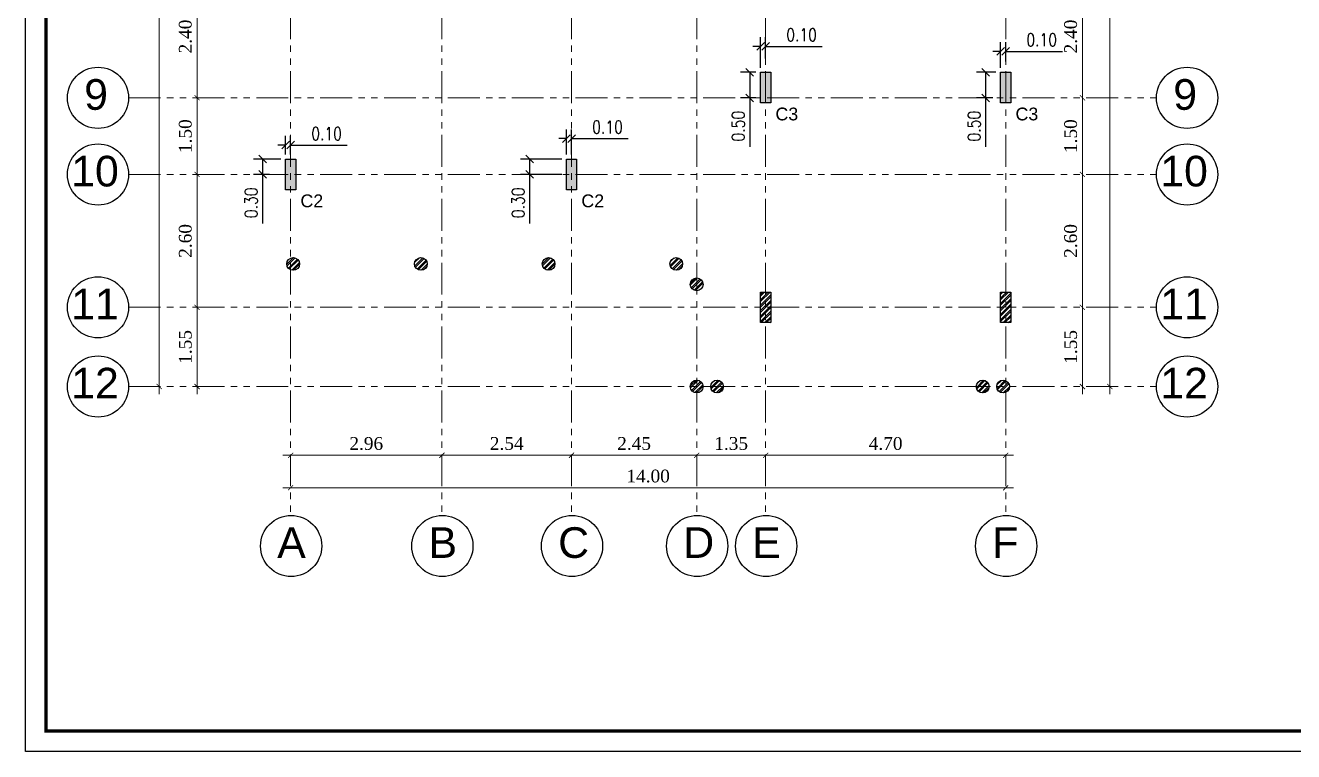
# Model space of a CAD drawing. Header units: metres. Extents: x 503482 to 1007323, y 2781056 to 5562345.
# Drawn here: x 503710.95 to 503735.78, y 2781078.7 to 2781092.91 of the extents above; entities that cross this region are included whole.
import ezdxf

# ---------------------------------------------------------------- set-up
doc = ezdxf.new("R2010")
doc.units = ezdxf.units.M
doc.header["$LTSCALE"] = 10
doc.header["$MEASUREMENT"] = 0
doc.header["$PDMODE"] = 3
doc.linetypes.add('PHANTOM2', pattern=[1.25, 0.625, -0.125, 0.125, -0.125, 0.125, -0.125])
doc.layers.get('0').update_dxf_attribs({"linetype": 'CONTINUOUS'})
doc.layers.get('DEFPOINTS').update_dxf_attribs({"linetype": 'CONTINUOUS'})
for name, color, linetype in [('A-TEXT', 2, 'CONTINUOUS'), ('A-VIEW-LN', 1, 'CONTINUOUS'), ('M.TITLE BLOCK', 7, 'CONTINUOUS'), ('S-COL', 6, 'CONTINUOUS'), ('S-COL HATCH', 161, 'CONTINUOUS'), ('S-COL-NAME', 4, 'CONTINUOUS')]:
    doc.layers.add(name, color=color, linetype=linetype)
doc.layers.add('S-TIE BEAM', color=3, linetype='CONTINUOUS', lineweight=25)
doc.styles.add('ANWAR', font='arial.ttf')
doc.styles.add('AREAL', font='times.ttf')
doc.styles.add('ARIAL', font='arial.ttf')
doc.styles.add('ROMANS', font='ROMANS.SHX', dxfattribs={"width": 0.8, "height": 0.25})
doc.dimstyles.new('ANWER', dxfattribs={"dimtxt": 0.25, "dimasz": 0.1, "dimexe": 0.1, "dimexo": 0.25, "dimgap": 0.1, "dimtad": 1, "dimzin": 7, "dimdsep": 46, "dimtxsty": 'AREAL', "dimblk": 'ARCHTICK', "dimcen": 0.125, "dimdle": 0.15, "dimse1": 1, "dimse2": 1, "dimclrd": 41, "dimclre": 8, "dimclrt": 112, "dimadec": 0, "dimazin": 0, "dimtfac": 1, "dimtmove": 2, "dimatfit": 3, "dimfxl": 1, "dimtolj": 1, "dimtzin": 0, "dimlwd": 0, "dimlwe": 5, "dimarcsym": 0})
doc.dimstyles.new('ROMANS', dxfattribs={"dimtxt": 0.25, "dimasz": 0.15, "dimexe": 0.18, "dimexo": 0.09, "dimgap": 0.1, "dimtad": 1, "dimzin": 0, "dimdsep": 46, "dimtxsty": 'ROMANS', "dimblk": 'OBLIQUE', "dimcen": 0.09, "dimclrd": 1, "dimclre": 1, "dimclrt": 2, "dimadec": 0, "dimazin": 0, "dimtfac": 1, "dimtofl": 0, "dimtmove": 0, "dimatfit": 3, "dimldrblk": 'OBLIQUE', "dimfxl": 1, "dimtolj": 1, "dimtzin": 0, "dimarcsym": 0})
pattern_1 = [(45, (-503602.17283, -2781241.68732), (-0.053033008589, 0.053033008589), []), (45, (-503602.13747, -2781241.68732), (-0.053033008589, 0.053033008589), [])]

# ---------------------------------------------------------------- blocks, each defined once
blk = doc.blocks.new('_ArchTick')
at = {"color": 0, "linetype": 'ByBlock', "const_width": 0.15}
blk.add_lwpolyline([(-0.5, -0.5), (0.5, 0.5)], dxfattribs=at)
blk = doc.blocks.new('*D756')
at = {"layer": 'DEFPOINTS', "color": 0, "ltscale": 0.04, "transparency": 16777216}
for p in [(-15.157, -13.5), (-15.932, -15.9), (-15.157, -15.9)]:
    blk.add_point(p, dxfattribs=at)
at = {"layer": 'S-TIE BEAM', "color": 41, "lineweight": 0, "ltscale": 0.04, "transparency": 16777216}
blk.add_line((-15.932, -13.35), (-15.932, -16.05), dxfattribs=at)
at = {"layer": 'S-TIE BEAM', "color": 41, "lineweight": 0, "ltscale": 0.04, "transparency": 16777216, "xscale": 0.1, "yscale": 0.1, "zscale": 0.1}
for p, rotation in [((-15.932, -13.5), 90), ((-15.932, -15.9), 270)]:
    blk.add_blockref('_ArchTick', p, dxfattribs=dict(at, rotation=rotation))
at = {"layer": 'S-TIE BEAM', "color": 112, "ltscale": 0.04, "transparency": 16777216, "insert": (-16.16, -14.7), "char_height": 0.25, "attachment_point": 5, "rotation": 90, "style": 'AREAL'}
blk.add_mtext('\\A1;2.40', dxfattribs=at)
blk = doc.blocks.new('*D757')
at = {"layer": 'DEFPOINTS', "color": 0, "ltscale": 0.04, "transparency": 16777216}
for p in [(-15.157, -15.9), (-15.932, -17.4), (-15.157, -17.4)]:
    blk.add_point(p, dxfattribs=at)
at = {"layer": 'S-TIE BEAM', "color": 41, "lineweight": 0, "ltscale": 0.04, "transparency": 16777216}
blk.add_line((-15.932, -15.75), (-15.932, -17.55), dxfattribs=at)
at = {"layer": 'S-TIE BEAM', "color": 41, "lineweight": 0, "ltscale": 0.04, "transparency": 16777216, "xscale": 0.1, "yscale": 0.1, "zscale": 0.1}
for p, rotation in [((-15.932, -15.9), 90), ((-15.932, -17.4), 270)]:
    blk.add_blockref('_ArchTick', p, dxfattribs=dict(at, rotation=rotation))
at = {"layer": 'S-TIE BEAM', "color": 112, "ltscale": 0.04, "transparency": 16777216, "insert": (-16.16, -16.65), "char_height": 0.25, "attachment_point": 5, "rotation": 90, "style": 'AREAL'}
blk.add_mtext('\\A1;1.50', dxfattribs=at)
blk = doc.blocks.new('*D758')
at = {"layer": 'DEFPOINTS', "color": 0, "ltscale": 0.04, "transparency": 16777216}
for p in [(-15.157, -17.4), (-15.932, -20), (-15.157, -20)]:
    blk.add_point(p, dxfattribs=at)
at = {"layer": 'S-TIE BEAM', "color": 41, "lineweight": 0, "ltscale": 0.04, "transparency": 16777216}
blk.add_line((-15.932, -17.25), (-15.932, -20.15), dxfattribs=at)
at = {"layer": 'S-TIE BEAM', "color": 41, "lineweight": 0, "ltscale": 0.04, "transparency": 16777216, "xscale": 0.1, "yscale": 0.1, "zscale": 0.1}
for p, rotation in [((-15.932, -17.4), 90), ((-15.932, -20), 270)]:
    blk.add_blockref('_ArchTick', p, dxfattribs=dict(at, rotation=rotation))
at = {"layer": 'S-TIE BEAM', "color": 112, "ltscale": 0.04, "transparency": 16777216, "insert": (-16.16, -18.7), "char_height": 0.25, "attachment_point": 5, "rotation": 90, "style": 'AREAL'}
blk.add_mtext('\\A1;2.60', dxfattribs=at)
blk = doc.blocks.new('*D759')
at = {"layer": 'DEFPOINTS', "color": 0, "ltscale": 0.04, "transparency": 16777216}
for p in [(-15.157, -20), (-15.932, -21.55), (-15.157, -21.55)]:
    blk.add_point(p, dxfattribs=at)
at = {"layer": 'S-TIE BEAM', "color": 41, "lineweight": 0, "ltscale": 0.04, "transparency": 16777216}
blk.add_line((-15.932, -19.85), (-15.932, -21.7), dxfattribs=at)
at = {"layer": 'S-TIE BEAM', "color": 41, "lineweight": 0, "ltscale": 0.04, "transparency": 16777216, "xscale": 0.1, "yscale": 0.1, "zscale": 0.1}
for p, rotation in [((-15.932, -20), 90), ((-15.932, -21.55), 270)]:
    blk.add_blockref('_ArchTick', p, dxfattribs=dict(at, rotation=rotation))
at = {"layer": 'S-TIE BEAM', "color": 112, "ltscale": 0.04, "transparency": 16777216, "insert": (-16.16, -20.775), "char_height": 0.25, "attachment_point": 5, "rotation": 90, "style": 'AREAL'}
blk.add_mtext('\\A1;1.55', dxfattribs=at)
blk = doc.blocks.new('*D760')
at = {"layer": 'DEFPOINTS', "color": 0, "ltscale": 0.04, "transparency": 16777216}
for p in [(-16.673, -0.3), (-15.09, -0.3), (-16.077, -21.55)]:
    blk.add_point(p, dxfattribs=at)
at = {"layer": 'S-TIE BEAM', "color": 41, "lineweight": 0, "ltscale": 0.04, "transparency": 16777216}
blk.add_line((-16.673, -21.7), (-16.673, -0.15), dxfattribs=at)
at = {"layer": 'S-TIE BEAM', "color": 41, "lineweight": 0, "ltscale": 0.04, "transparency": 16777216, "xscale": 0.1, "yscale": 0.1, "zscale": 0.1}
for p, rotation in [((-16.673, -0.3), 90), ((-16.673, -21.55), 270)]:
    blk.add_blockref('_ArchTick', p, dxfattribs=dict(at, rotation=rotation))
at = {"layer": 'S-TIE BEAM', "color": 112, "ltscale": 0.04, "transparency": 16777216, "insert": (-16.901, -10.925), "char_height": 0.25, "attachment_point": 5, "rotation": 90, "style": 'AREAL'}
blk.add_mtext('\\A1;21.25', dxfattribs=at)
blk = doc.blocks.new('*D761')
at = {"layer": 'DEFPOINTS', "color": 0, "transparency": 16777216}
for p in [(-11.138, -22.895), (-14.1, -23.106), (-11.138, -23.106)]:
    blk.add_point(p, dxfattribs=at)
at = {"layer": 'S-COL', "color": 41, "linetype": 'Continuous', "lineweight": 0, "transparency": 16777216}
blk.add_line((-14.25, -22.895), (-10.988, -22.895), dxfattribs=at)
at = {"layer": 'S-COL', "color": 41, "lineweight": 0, "transparency": 16777216, "xscale": 0.1, "yscale": 0.1, "zscale": 0.1, "rotation": 180}
blk.add_blockref('_ArchTick', (-14.1, -22.895), dxfattribs=at)
at = {"layer": 'S-COL', "color": 41, "lineweight": 0, "transparency": 16777216, "xscale": 0.1, "yscale": 0.1, "zscale": 0.1}
blk.add_blockref('_ArchTick', (-11.138, -22.895), dxfattribs=at)
at = {"layer": 'S-COL', "color": 112, "transparency": 16777216, "insert": (-12.619, -22.667), "char_height": 0.25, "attachment_point": 5, "style": 'AREAL'}
blk.add_mtext('\\A1;2.96', dxfattribs=at)
blk = doc.blocks.new('*D762')
at = {"layer": 'DEFPOINTS', "color": 0, "transparency": 16777216}
for p in [(-8.6, -22.895), (-11.138, -23.106), (-8.6, -23.155)]:
    blk.add_point(p, dxfattribs=at)
at = {"layer": 'S-COL', "color": 41, "linetype": 'Continuous', "lineweight": 0, "transparency": 16777216}
blk.add_line((-11.288, -22.895), (-8.45, -22.895), dxfattribs=at)
at = {"layer": 'S-COL', "color": 41, "lineweight": 0, "transparency": 16777216, "xscale": 0.1, "yscale": 0.1, "zscale": 0.1, "rotation": 180}
blk.add_blockref('_ArchTick', (-11.138, -22.895), dxfattribs=at)
at = {"layer": 'S-COL', "color": 41, "lineweight": 0, "transparency": 16777216, "xscale": 0.1, "yscale": 0.1, "zscale": 0.1}
blk.add_blockref('_ArchTick', (-8.6, -22.895), dxfattribs=at)
at = {"layer": 'S-COL', "color": 112, "transparency": 16777216, "insert": (-9.869, -22.667), "char_height": 0.25, "attachment_point": 5, "style": 'AREAL'}
blk.add_mtext('\\A1;2.54', dxfattribs=at)
blk = doc.blocks.new('*D763')
at = {"layer": 'DEFPOINTS', "color": 0, "transparency": 16777216}
for p in [(-6.15, -22.895), (-8.6, -23.155), (-6.15, -23.155)]:
    blk.add_point(p, dxfattribs=at)
at = {"layer": 'S-COL', "color": 41, "linetype": 'Continuous', "lineweight": 0, "transparency": 16777216}
blk.add_line((-8.75, -22.895), (-6, -22.895), dxfattribs=at)
at = {"layer": 'S-COL', "color": 41, "lineweight": 0, "transparency": 16777216, "xscale": 0.1, "yscale": 0.1, "zscale": 0.1, "rotation": 180}
blk.add_blockref('_ArchTick', (-8.6, -22.895), dxfattribs=at)
at = {"layer": 'S-COL', "color": 41, "lineweight": 0, "transparency": 16777216, "xscale": 0.1, "yscale": 0.1, "zscale": 0.1}
blk.add_blockref('_ArchTick', (-6.15, -22.895), dxfattribs=at)
at = {"layer": 'S-COL', "color": 112, "transparency": 16777216, "insert": (-7.375, -22.667), "char_height": 0.25, "attachment_point": 5, "style": 'AREAL'}
blk.add_mtext('\\A1;2.45', dxfattribs=at)
blk = doc.blocks.new('*D764')
at = {"layer": 'DEFPOINTS', "color": 0, "transparency": 16777216}
for p in [(-4.8, -22.895), (-6.15, -23.155), (-4.8, -23.155)]:
    blk.add_point(p, dxfattribs=at)
at = {"layer": 'S-COL', "color": 41, "linetype": 'Continuous', "lineweight": 0, "transparency": 16777216}
blk.add_line((-6.3, -22.895), (-4.65, -22.895), dxfattribs=at)
at = {"layer": 'S-COL', "color": 41, "lineweight": 0, "transparency": 16777216, "xscale": 0.1, "yscale": 0.1, "zscale": 0.1, "rotation": 180}
blk.add_blockref('_ArchTick', (-6.15, -22.895), dxfattribs=at)
at = {"layer": 'S-COL', "color": 41, "lineweight": 0, "transparency": 16777216, "xscale": 0.1, "yscale": 0.1, "zscale": 0.1}
blk.add_blockref('_ArchTick', (-4.8, -22.895), dxfattribs=at)
at = {"layer": 'S-COL', "color": 112, "transparency": 16777216, "insert": (-5.475, -22.667), "char_height": 0.25, "attachment_point": 5, "style": 'AREAL'}
blk.add_mtext('\\A1;1.35', dxfattribs=at)
blk = doc.blocks.new('*D765')
at = {"layer": 'DEFPOINTS', "color": 0, "transparency": 16777216}
for p in [(-0.1, -22.895), (-4.8, -23.155), (-0.1, -23.155)]:
    blk.add_point(p, dxfattribs=at)
at = {"layer": 'S-COL', "color": 41, "linetype": 'Continuous', "lineweight": 0, "transparency": 16777216}
blk.add_line((-4.95, -22.895), (0.05, -22.895), dxfattribs=at)
at = {"layer": 'S-COL', "color": 41, "lineweight": 0, "transparency": 16777216, "xscale": 0.1, "yscale": 0.1, "zscale": 0.1, "rotation": 180}
blk.add_blockref('_ArchTick', (-4.8, -22.895), dxfattribs=at)
at = {"layer": 'S-COL', "color": 41, "lineweight": 0, "transparency": 16777216, "xscale": 0.1, "yscale": 0.1, "zscale": 0.1}
blk.add_blockref('_ArchTick', (-0.1, -22.895), dxfattribs=at)
at = {"layer": 'S-COL', "color": 112, "transparency": 16777216, "insert": (-2.45, -22.667), "char_height": 0.25, "attachment_point": 5, "style": 'AREAL'}
blk.add_mtext('\\A1;4.70', dxfattribs=at)
blk = doc.blocks.new('*D766')
at = {"layer": 'DEFPOINTS', "color": 0, "ltscale": 0.04, "transparency": 16777216}
for p in [(-0.1, -23.532), (-14.1, -23.906), (-0.1, -23.906)]:
    blk.add_point(p, dxfattribs=at)
at = {"layer": 'S-TIE BEAM', "color": 41, "lineweight": 0, "ltscale": 0.04, "transparency": 16777216}
blk.add_line((-14.25, -23.532), (0.05, -23.532), dxfattribs=at)
at = {"layer": 'S-TIE BEAM', "color": 41, "lineweight": 0, "ltscale": 0.04, "transparency": 16777216, "xscale": 0.1, "yscale": 0.1, "zscale": 0.1, "rotation": 180}
blk.add_blockref('_ArchTick', (-14.1, -23.532), dxfattribs=at)
at = {"layer": 'S-TIE BEAM', "color": 41, "lineweight": 0, "ltscale": 0.04, "transparency": 16777216, "xscale": 0.1, "yscale": 0.1, "zscale": 0.1}
blk.add_blockref('_ArchTick', (-0.1, -23.532), dxfattribs=at)
at = {"layer": 'S-TIE BEAM', "color": 112, "ltscale": 0.04, "transparency": 16777216, "insert": (-7.1, -23.304), "char_height": 0.25, "attachment_point": 5, "style": 'AREAL'}
blk.add_mtext('\\A1;14.00', dxfattribs=at)
blk = doc.blocks.new('*D774')
at = {"layer": 'DEFPOINTS', "color": 0, "ltscale": 0.04, "transparency": 16777216}
for p in [(2.176, -13.5), (1.402, -15.9), (2.176, -15.9)]:
    blk.add_point(p, dxfattribs=at)
at = {"layer": 'S-TIE BEAM', "color": 41, "lineweight": 0, "ltscale": 0.04, "transparency": 16777216}
blk.add_line((1.402, -13.35), (1.402, -16.05), dxfattribs=at)
at = {"layer": 'S-TIE BEAM', "color": 41, "lineweight": 0, "ltscale": 0.04, "transparency": 16777216, "xscale": 0.1, "yscale": 0.1, "zscale": 0.1}
for p, rotation in [((1.402, -13.5), 90), ((1.402, -15.9), 270)]:
    blk.add_blockref('_ArchTick', p, dxfattribs=dict(at, rotation=rotation))
at = {"layer": 'S-TIE BEAM', "color": 112, "ltscale": 0.04, "transparency": 16777216, "insert": (1.174, -14.7), "char_height": 0.25, "attachment_point": 5, "rotation": 90, "style": 'AREAL'}
blk.add_mtext('\\A1;2.40', dxfattribs=at)
blk = doc.blocks.new('*D775')
at = {"layer": 'DEFPOINTS', "color": 0, "ltscale": 0.04, "transparency": 16777216}
for p in [(2.176, -15.9), (1.402, -17.4), (2.176, -17.4)]:
    blk.add_point(p, dxfattribs=at)
at = {"layer": 'S-TIE BEAM', "color": 41, "lineweight": 0, "ltscale": 0.04, "transparency": 16777216}
blk.add_line((1.402, -15.75), (1.402, -17.55), dxfattribs=at)
at = {"layer": 'S-TIE BEAM', "color": 41, "lineweight": 0, "ltscale": 0.04, "transparency": 16777216, "xscale": 0.1, "yscale": 0.1, "zscale": 0.1}
for p, rotation in [((1.402, -15.9), 90), ((1.402, -17.4), 270)]:
    blk.add_blockref('_ArchTick', p, dxfattribs=dict(at, rotation=rotation))
at = {"layer": 'S-TIE BEAM', "color": 112, "ltscale": 0.04, "transparency": 16777216, "insert": (1.174, -16.65), "char_height": 0.25, "attachment_point": 5, "rotation": 90, "style": 'AREAL'}
blk.add_mtext('\\A1;1.50', dxfattribs=at)
blk = doc.blocks.new('*D776')
at = {"layer": 'DEFPOINTS', "color": 0, "ltscale": 0.04, "transparency": 16777216}
for p in [(2.176, -17.4), (1.402, -20), (2.176, -20)]:
    blk.add_point(p, dxfattribs=at)
at = {"layer": 'S-TIE BEAM', "color": 41, "lineweight": 0, "ltscale": 0.04, "transparency": 16777216}
blk.add_line((1.402, -17.25), (1.402, -20.15), dxfattribs=at)
at = {"layer": 'S-TIE BEAM', "color": 41, "lineweight": 0, "ltscale": 0.04, "transparency": 16777216, "xscale": 0.1, "yscale": 0.1, "zscale": 0.1}
for p, rotation in [((1.402, -17.4), 90), ((1.402, -20), 270)]:
    blk.add_blockref('_ArchTick', p, dxfattribs=dict(at, rotation=rotation))
at = {"layer": 'S-TIE BEAM', "color": 112, "ltscale": 0.04, "transparency": 16777216, "insert": (1.174, -18.7), "char_height": 0.25, "attachment_point": 5, "rotation": 90, "style": 'AREAL'}
blk.add_mtext('\\A1;2.60', dxfattribs=at)
blk = doc.blocks.new('*D741')
at = {"layer": 'DEFPOINTS', "color": 0, "ltscale": 0.04, "transparency": 16777216}
for p in [(2.176, -20), (1.402, -21.55), (2.176, -21.55)]:
    blk.add_point(p, dxfattribs=at)
at = {"layer": 'S-TIE BEAM', "color": 41, "lineweight": 0, "ltscale": 0.04, "transparency": 16777216}
blk.add_line((1.402, -19.85), (1.402, -21.7), dxfattribs=at)
at = {"layer": 'S-TIE BEAM', "color": 41, "lineweight": 0, "ltscale": 0.04, "transparency": 16777216, "xscale": 0.1, "yscale": 0.1, "zscale": 0.1}
for p, rotation in [((1.402, -20), 90), ((1.402, -21.55), 270)]:
    blk.add_blockref('_ArchTick', p, dxfattribs=dict(at, rotation=rotation))
at = {"layer": 'S-TIE BEAM', "color": 112, "ltscale": 0.04, "transparency": 16777216, "insert": (1.174, -20.775), "char_height": 0.25, "attachment_point": 5, "rotation": 90, "style": 'AREAL'}
blk.add_mtext('\\A1;1.55', dxfattribs=at)
blk = doc.blocks.new('*D742')
at = {"layer": 'DEFPOINTS', "color": 0, "ltscale": 0.04, "transparency": 16777216}
for p in [(1.94, -0.3), (2.244, -0.3), (1.257, -21.55)]:
    blk.add_point(p, dxfattribs=at)
at = {"layer": 'S-TIE BEAM', "color": 41, "lineweight": 0, "ltscale": 0.04, "transparency": 16777216}
blk.add_line((1.94, -21.7), (1.94, -0.15), dxfattribs=at)
at = {"layer": 'S-TIE BEAM', "color": 41, "lineweight": 0, "ltscale": 0.04, "transparency": 16777216, "xscale": 0.1, "yscale": 0.1, "zscale": 0.1}
for p, rotation in [((1.94, -0.3), 90), ((1.94, -21.55), 270)]:
    blk.add_blockref('_ArchTick', p, dxfattribs=dict(at, rotation=rotation))
at = {"layer": 'S-TIE BEAM', "color": 112, "ltscale": 0.04, "transparency": 16777216, "insert": (1.713, -10.925), "char_height": 0.25, "attachment_point": 5, "rotation": 90, "style": 'AREAL'}
blk.add_mtext('\\A1;21.25', dxfattribs=at)
blk = doc.blocks.new('A$C344011a1')
at = {"layer": 'S-COL HATCH', "ltscale": 0.04}
h = blk.add_hatch(color=161, dxfattribs=at)
h.dxf.hatch_style = 1
h.paths.add_polyline_path([(9.2, -15.1), (9.4, -15.1), (9.4, -15.7), (9.2, -15.7)])
h = blk.add_hatch(color=161, dxfattribs=at)
h.dxf.hatch_style = 1
h.paths.add_polyline_path([(13.9, -15.1), (14.1, -15.1), (14.1, -15.7), (13.9, -15.7)])
h = blk.add_hatch(color=161, dxfattribs=at)
h.dxf.hatch_style = 1
h.paths.add_polyline_path([(-0.1, -16.8), (0.1, -16.8), (0.1, -17.4), (-0.1, -17.4)])
h = blk.add_hatch(color=161, dxfattribs=at)
h.dxf.hatch_style = 1
h.paths.add_polyline_path([(5.4, -16.8), (5.6, -16.8), (5.6, -17.4), (5.4, -17.4)])
h = blk.add_hatch(dxfattribs=at)
h.set_pattern_fill('ANSI32', color=161, scale=0.2)
h.set_pattern_definition(pattern_1)
edge = h.paths.add_edge_path()
edge.add_arc((0.05, -18.85), 0.125, 0, 360)
h = blk.add_hatch(dxfattribs=at)
h.set_pattern_fill('ANSI32', color=161, scale=0.2)
h.set_pattern_definition([(45, (-503602.18027, -2781241.68732), (-0.053033008589, 0.053033008589), []), (45, (-503602.14491, -2781241.68732), (-0.053033008589, 0.053033008589), [])])
edge = h.paths.add_edge_path()
edge.add_arc((2.55, -18.85), 0.125, 0, 360)
h = blk.add_hatch(dxfattribs=at)
h.set_pattern_fill('ANSI32', color=161, scale=0.2)
h.set_pattern_definition([(45, (-503602.37018, -2781241.68732), (-0.053033008589, 0.053033008589), []), (45, (-503602.33482, -2781241.68732), (-0.053033008589, 0.053033008589), [])])
edge = h.paths.add_edge_path()
edge.add_arc((5.05, -18.85), 0.125, 0, 360)
h = blk.add_hatch(dxfattribs=at)
h.set_pattern_fill('ANSI32', color=161, scale=0.2)
h.set_pattern_definition(pattern_1)
edge = h.paths.add_edge_path()
edge.add_arc((7.55, -18.85), 0.125, 0, 360)
h = blk.add_hatch(dxfattribs=at)
h.set_pattern_fill('ANSI32', color=161, scale=0.2)
h.set_pattern_definition(pattern_1)
edge = h.paths.add_edge_path()
edge.add_arc((7.95, -19.25), 0.125, 0, 360)
h = blk.add_hatch(dxfattribs=at)
h.set_pattern_fill('ANSI32', color=161, scale=0.2)
h.set_pattern_definition(pattern_1)
h.paths.add_polyline_path([(9.2, -19.4), (9.4, -19.4), (9.4, -20), (9.2, -20)])
h = blk.add_hatch(dxfattribs=at)
h.set_pattern_fill('ANSI32', color=161, scale=0.2)
h.set_pattern_definition(pattern_1)
h.paths.add_polyline_path([(13.9, -19.4), (14.1, -19.4), (14.1, -20), (13.9, -20)])
h = blk.add_hatch(dxfattribs=at)
h.set_pattern_fill('ANSI32', color=161, scale=0.2)
h.set_pattern_definition(pattern_1)
edge = h.paths.add_edge_path()
edge.add_arc((7.95, -21.25), 0.125, 0, 360)
h = blk.add_hatch(dxfattribs=at)
h.set_pattern_fill('ANSI32', color=161, scale=0.2)
h.set_pattern_definition(pattern_1)
edge = h.paths.add_edge_path()
edge.add_arc((8.35, -21.25), 0.125, 0, 360)
h = blk.add_hatch(dxfattribs=at)
h.set_pattern_fill('ANSI32', color=161, scale=0.2)
h.set_pattern_definition(pattern_1)
edge = h.paths.add_edge_path()
edge.add_arc((13.55, -21.25), 0.125, 0, 360)
h = blk.add_hatch(dxfattribs=at)
h.set_pattern_fill('ANSI32', color=161, scale=0.2)
h.set_pattern_definition(pattern_1)
edge = h.paths.add_edge_path()
edge.add_arc((13.95, -21.25), 0.125, 0, 360)
at = {"layer": 'S-COL', "color": 6, "ltscale": 0.04}
for points in [[(9.2, -15.1), (9.4, -15.1), (9.4, -15.7), (9.2, -15.7)], [(13.9, -15.1), (14.1, -15.1), (14.1, -15.7), (13.9, -15.7)], [(-0.1, -16.8), (0.1, -16.8), (0.1, -17.4), (-0.1, -17.4)], [(5.4, -16.8), (5.6, -16.8), (5.6, -17.4), (5.4, -17.4)], [(9.2, -19.4), (9.4, -19.4), (9.4, -20), (9.2, -20)], [(13.9, -19.4), (14.1, -19.4), (14.1, -20), (13.9, -20)]]:
    blk.add_lwpolyline(points, close=True, dxfattribs=at)
for centre in [(0.05, -18.85), (2.55, -18.85), (5.05, -18.85), (7.55, -18.85), (7.95, -19.25), (7.95, -21.25), (8.35, -21.25), (13.55, -21.25), (13.95, -21.25)]:
    blk.add_circle(centre, 0.125, dxfattribs=at)
blk = doc.blocks.new('_Oblique')
at = {"color": 0, "linetype": 'ByBlock', "lineweight": -2}
blk.add_line((-0.5, -0.5), (0.5, 0.5), dxfattribs=at)
blk = doc.blocks.new('*D1205')
at = {"layer": 'DEFPOINTS', "color": 0, "ltscale": 0.04, "transparency": 16777216}
for p in [(503725.443, 2781092.502), (503725.443, 2781092.172), (503725.343, 2781091.995)]:
    blk.add_point(p, dxfattribs=at)
at = {"layer": 'S-TIE BEAM', "color": 1, "lineweight": -2, "ltscale": 0.04, "transparency": 16777216}
for p, q in [((503725.343, 2781092.085), (503725.343, 2781092.682)), ((503725.443, 2781092.262), (503725.443, 2781092.682)), ((503725.343, 2781092.502), (503725.193, 2781092.502)), ((503725.443, 2781092.502), (503726.553, 2781092.502))]:
    blk.add_line(p, q, dxfattribs=at)
at = {"layer": 'S-TIE BEAM', "color": 1, "lineweight": -2, "ltscale": 0.04, "transparency": 16777216, "xscale": 0.15, "yscale": 0.15, "zscale": 0.15}
blk.add_blockref('_Oblique', (503725.343, 2781092.502), dxfattribs=at)
at = {"layer": 'S-TIE BEAM', "color": 1, "lineweight": -2, "ltscale": 0.04, "transparency": 16777216, "xscale": 0.15, "yscale": 0.15, "zscale": 0.15, "rotation": 180}
blk.add_blockref('_Oblique', (503725.443, 2781092.502), dxfattribs=at)
at = {"layer": 'S-TIE BEAM', "color": 2, "ltscale": 0.04, "transparency": 16777216, "insert": (503726.148, 2781092.727), "char_height": 0.25, "attachment_point": 5, "style": 'ROMANS'}
blk.add_mtext('\\A1;0.10', dxfattribs=at)
blk = doc.blocks.new('*D1206')
at = {"layer": 'DEFPOINTS', "color": 0, "ltscale": 0.04, "transparency": 16777216}
for p in [(503725.343, 2781091.995), (503725.132, 2781091.495), (503725.343, 2781091.495)]:
    blk.add_point(p, dxfattribs=at)
at = {"layer": 'S-TIE BEAM', "color": 1, "lineweight": -2, "ltscale": 0.04, "transparency": 16777216}
for p, q in [((503725.253, 2781091.995), (503724.952, 2781091.995)), ((503725.132, 2781091.995), (503725.132, 2781091.495)), ((503725.253, 2781091.495), (503724.952, 2781091.495)), ((503725.132, 2781091.495), (503725.132, 2781090.535))]:
    blk.add_line(p, q, dxfattribs=at)
at = {"layer": 'S-TIE BEAM', "color": 1, "lineweight": -2, "ltscale": 0.04, "transparency": 16777216, "xscale": 0.15, "yscale": 0.15, "zscale": 0.15}
for p, rotation in [((503725.132, 2781091.995), 90), ((503725.132, 2781091.495), 270)]:
    blk.add_blockref('_Oblique', p, dxfattribs=dict(at, rotation=rotation))
at = {"layer": 'S-TIE BEAM', "color": 2, "ltscale": 0.04, "transparency": 16777216, "insert": (503724.907, 2781090.94), "char_height": 0.25, "attachment_point": 5, "rotation": 90, "style": 'ROMANS'}
blk.add_mtext('\\A1;0.50', dxfattribs=at)
blk = doc.blocks.new('*D1207')
at = {"layer": 'DEFPOINTS', "color": 0, "ltscale": 0.04, "transparency": 16777216}
for p in [(503730.143, 2781092.405), (503730.143, 2781092.115), (503730.043, 2781091.995)]:
    blk.add_point(p, dxfattribs=at)
at = {"layer": 'S-TIE BEAM', "color": 1, "lineweight": -2, "ltscale": 0.04, "transparency": 16777216}
for p, q in [((503730.043, 2781092.405), (503729.893, 2781092.405)), ((503730.043, 2781092.085), (503730.043, 2781092.585)), ((503730.143, 2781092.205), (503730.143, 2781092.585)), ((503730.143, 2781092.405), (503731.253, 2781092.405))]:
    blk.add_line(p, q, dxfattribs=at)
at = {"layer": 'S-TIE BEAM', "color": 1, "lineweight": -2, "ltscale": 0.04, "transparency": 16777216, "xscale": 0.15, "yscale": 0.15, "zscale": 0.15}
blk.add_blockref('_Oblique', (503730.043, 2781092.405), dxfattribs=at)
at = {"layer": 'S-TIE BEAM', "color": 1, "lineweight": -2, "ltscale": 0.04, "transparency": 16777216, "xscale": 0.15, "yscale": 0.15, "zscale": 0.15, "rotation": 180}
blk.add_blockref('_Oblique', (503730.143, 2781092.405), dxfattribs=at)
at = {"layer": 'S-TIE BEAM', "color": 2, "ltscale": 0.04, "transparency": 16777216, "insert": (503730.848, 2781092.63), "char_height": 0.25, "attachment_point": 5, "style": 'ROMANS'}
blk.add_mtext('\\A1;0.10', dxfattribs=at)
blk = doc.blocks.new('*D1195')
at = {"layer": 'DEFPOINTS', "color": 0, "ltscale": 0.04, "transparency": 16777216}
for p in [(503730.043, 2781091.995), (503729.75, 2781091.495), (503729.981, 2781091.495)]:
    blk.add_point(p, dxfattribs=at)
at = {"layer": 'S-TIE BEAM', "color": 1, "lineweight": -2, "ltscale": 0.04, "transparency": 16777216}
for p, q in [((503729.953, 2781091.995), (503729.57, 2781091.995)), ((503729.75, 2781091.995), (503729.75, 2781091.495)), ((503729.891, 2781091.495), (503729.57, 2781091.495)), ((503729.75, 2781091.495), (503729.75, 2781090.535))]:
    blk.add_line(p, q, dxfattribs=at)
at = {"layer": 'S-TIE BEAM', "color": 1, "lineweight": -2, "ltscale": 0.04, "transparency": 16777216, "xscale": 0.15, "yscale": 0.15, "zscale": 0.15}
for p, rotation in [((503729.75, 2781091.995), 90), ((503729.75, 2781091.495), 270)]:
    blk.add_blockref('_Oblique', p, dxfattribs=dict(at, rotation=rotation))
at = {"layer": 'S-TIE BEAM', "color": 2, "ltscale": 0.04, "transparency": 16777216, "insert": (503729.525, 2781090.94), "char_height": 0.25, "attachment_point": 5, "rotation": 90, "style": 'ROMANS'}
blk.add_mtext('\\A1;0.50', dxfattribs=at)
blk = doc.blocks.new('*D1196')
at = {"layer": 'DEFPOINTS', "color": 0, "ltscale": 0.04, "transparency": 16777216}
for p in [(503716.143, 2781090.569), (503716.043, 2781090.295), (503716.143, 2781090.295)]:
    blk.add_point(p, dxfattribs=at)
at = {"layer": 'S-TIE BEAM', "color": 1, "lineweight": -2, "ltscale": 0.04, "transparency": 16777216}
for p, q in [((503716.043, 2781090.385), (503716.043, 2781090.749)), ((503716.143, 2781090.385), (503716.143, 2781090.749)), ((503716.043, 2781090.569), (503715.893, 2781090.569)), ((503716.143, 2781090.569), (503717.253, 2781090.569))]:
    blk.add_line(p, q, dxfattribs=at)
at = {"layer": 'S-TIE BEAM', "color": 1, "lineweight": -2, "ltscale": 0.04, "transparency": 16777216, "xscale": 0.15, "yscale": 0.15, "zscale": 0.15}
blk.add_blockref('_Oblique', (503716.043, 2781090.569), dxfattribs=at)
at = {"layer": 'S-TIE BEAM', "color": 1, "lineweight": -2, "ltscale": 0.04, "transparency": 16777216, "xscale": 0.15, "yscale": 0.15, "zscale": 0.15, "rotation": 180}
blk.add_blockref('_Oblique', (503716.143, 2781090.569), dxfattribs=at)
at = {"layer": 'S-TIE BEAM', "color": 2, "ltscale": 0.04, "transparency": 16777216, "insert": (503716.848, 2781090.794), "char_height": 0.25, "attachment_point": 5, "style": 'ROMANS'}
blk.add_mtext('\\A1;0.10', dxfattribs=at)
blk = doc.blocks.new('*D1197')
at = {"layer": 'DEFPOINTS', "color": 0, "ltscale": 0.04, "transparency": 16777216}
for p in [(503716.043, 2781090.295), (503715.594, 2781089.995), (503715.822, 2781089.995)]:
    blk.add_point(p, dxfattribs=at)
at = {"layer": 'S-TIE BEAM', "color": 1, "lineweight": -2, "ltscale": 0.04, "transparency": 16777216}
for p, q in [((503715.953, 2781090.295), (503715.414, 2781090.295)), ((503715.594, 2781090.295), (503715.594, 2781089.995)), ((503715.732, 2781089.995), (503715.414, 2781089.995)), ((503715.594, 2781089.995), (503715.594, 2781089.035))]:
    blk.add_line(p, q, dxfattribs=at)
at = {"layer": 'S-TIE BEAM', "color": 1, "lineweight": -2, "ltscale": 0.04, "transparency": 16777216, "xscale": 0.15, "yscale": 0.15, "zscale": 0.15}
for p, rotation in [((503715.594, 2781090.295), 90), ((503715.594, 2781089.995), 270)]:
    blk.add_blockref('_Oblique', p, dxfattribs=dict(at, rotation=rotation))
at = {"layer": 'S-TIE BEAM', "color": 2, "ltscale": 0.04, "transparency": 16777216, "insert": (503715.369, 2781089.44), "char_height": 0.25, "attachment_point": 5, "rotation": 90, "style": 'ROMANS'}
blk.add_mtext('\\A1;0.30', dxfattribs=at)
blk = doc.blocks.new('*D1198')
at = {"layer": 'DEFPOINTS', "color": 0, "ltscale": 0.04, "transparency": 16777216}
for p in [(503721.643, 2781090.698), (503721.543, 2781090.295), (503721.643, 2781090.295)]:
    blk.add_point(p, dxfattribs=at)
at = {"layer": 'S-TIE BEAM', "color": 1, "lineweight": -2, "ltscale": 0.04, "transparency": 16777216}
for p, q in [((503721.543, 2781090.385), (503721.543, 2781090.878)), ((503721.643, 2781090.385), (503721.643, 2781090.878)), ((503721.543, 2781090.698), (503721.393, 2781090.698)), ((503721.643, 2781090.698), (503722.753, 2781090.698))]:
    blk.add_line(p, q, dxfattribs=at)
at = {"layer": 'S-TIE BEAM', "color": 1, "lineweight": -2, "ltscale": 0.04, "transparency": 16777216, "xscale": 0.15, "yscale": 0.15, "zscale": 0.15}
blk.add_blockref('_Oblique', (503721.543, 2781090.698), dxfattribs=at)
at = {"layer": 'S-TIE BEAM', "color": 1, "lineweight": -2, "ltscale": 0.04, "transparency": 16777216, "xscale": 0.15, "yscale": 0.15, "zscale": 0.15, "rotation": 180}
blk.add_blockref('_Oblique', (503721.643, 2781090.698), dxfattribs=at)
at = {"layer": 'S-TIE BEAM', "color": 2, "ltscale": 0.04, "transparency": 16777216, "insert": (503722.348, 2781090.923), "char_height": 0.25, "attachment_point": 5, "style": 'ROMANS'}
blk.add_mtext('\\A1;0.10', dxfattribs=at)
blk = doc.blocks.new('*D1199')
at = {"layer": 'DEFPOINTS', "color": 0, "ltscale": 0.04, "transparency": 16777216}
for p in [(503721.543, 2781090.295), (503720.823, 2781089.995), (503721.543, 2781089.995)]:
    blk.add_point(p, dxfattribs=at)
at = {"layer": 'S-TIE BEAM', "color": 1, "lineweight": -2, "ltscale": 0.04, "transparency": 16777216}
for p, q in [((503721.453, 2781090.295), (503720.643, 2781090.295)), ((503720.823, 2781090.295), (503720.823, 2781089.995)), ((503721.453, 2781089.995), (503720.643, 2781089.995)), ((503720.823, 2781089.995), (503720.823, 2781089.035))]:
    blk.add_line(p, q, dxfattribs=at)
at = {"layer": 'S-TIE BEAM', "color": 1, "lineweight": -2, "ltscale": 0.04, "transparency": 16777216, "xscale": 0.15, "yscale": 0.15, "zscale": 0.15}
for p, rotation in [((503720.823, 2781090.295), 90), ((503720.823, 2781089.995), 270)]:
    blk.add_blockref('_Oblique', p, dxfattribs=dict(at, rotation=rotation))
at = {"layer": 'S-TIE BEAM', "color": 2, "ltscale": 0.04, "transparency": 16777216, "insert": (503720.598, 2781089.44), "char_height": 0.25, "attachment_point": 5, "rotation": 90, "style": 'ROMANS'}
blk.add_mtext('\\A1;0.30', dxfattribs=at)
blk = doc.blocks.new('A$C9677af75')
at = {"color": 252}
for centre in [(-17.871, -15.9), (3.452, -15.9), (-17.871, -17.4), (3.452, -17.4), (-17.871, -20), (3.452, -20), (-17.871, -21.55), (3.452, -21.55), (-14.09, -24.671), (-11.129, -24.671), (-8.59, -24.671), (-6.14, -24.671), (-4.79, -24.671), (-0.09, -24.671)]:
    blk.add_circle(centre, 0.599, dxfattribs=at)
at = {"layer": 'A-VIEW-LN', "color": 252, "linetype": 'PHANTOM2', "lineweight": 5, "ltscale": 0.1}
for p, q in [((-14.1, 2.123), (-14.1, -24.071)), ((-11.138, 2.123), (-11.138, -24.071)), ((-8.6, 2.123), (-8.6, -24.071)), ((-6.15, 2.123), (-6.15, -24.071)), ((-4.8, 2.123), (-4.8, -24.071)), ((-0.1, 2.123), (-0.1, -24.071)), ((-17.271, -15.9), (2.858, -15.9)), ((-17.271, -17.4), (2.858, -17.4)), ((-17.271, -20), (2.858, -20)), ((-17.271, -21.55), (2.858, -21.55))]:
    blk.add_line(p, q, dxfattribs=at)
at = {"layer": 'A-TEXT', "style": 'ANWAR'}
for s, p in [('9', (-18.142, -16.134)), ('9', (3.181, -16.134)), ('10', (-18.396, -17.634)), ('10', (2.927, -17.634)), ('11', (-18.396, -20.234)), ('11', (2.927, -20.234)), ('12', (-18.396, -21.784)), ('12', (2.927, -21.784)), ('A', (-14.362, -24.904)), ('B', (-11.4, -24.904)), ('C', (-8.862, -24.904)), ('D', (-6.412, -24.904)), ('E', (-5.062, -24.904)), ('F', (-0.362, -24.904))]:
    blk.add_text(s, height=0.6, dxfattribs=at).set_placement(p)
at = {"layer": 'S-COL'}
for base, p1, p2, picture, middle in [((-11.138, -22.895), (-14.1, -23.106), (-11.138, -23.106), '*D761', (-12.619, -22.667)), ((-8.6, -22.895), (-11.138, -23.106), (-8.6, -23.155), '*D762', (-9.869, -22.667)), ((-6.15, -22.895), (-8.6, -23.155), (-6.15, -23.155), '*D763', (-7.375, -22.667)), ((-4.8, -22.895), (-6.15, -23.155), (-4.8, -23.155), '*D764', (-5.475, -22.667)), ((-0.1, -22.895), (-4.8, -23.155), (-0.1, -23.155), '*D765', (-2.45, -22.667))]:
    dim = blk.add_linear_dim(base=base, p1=p1, p2=p2, dimstyle='ANWER', override={"dimfxl": 0.125, "dimfxlon": 1}, dxfattribs=at)
    dim.commit()
    dim.dimension.update_dxf_attribs({"geometry": picture, "text_midpoint": middle})
at = {"layer": 'S-TIE BEAM', "ltscale": 0.04}
for base, p1, p2, picture, middle in [((-16.673, -0.3), (-16.077, -21.55), (-15.09, -0.3), '*D760', (-16.901, -10.925)), ((1.94, -0.3), (1.257, -21.55), (2.244, -0.3), '*D742', (1.713, -10.925)), ((-15.932, -15.9), (-15.157, -13.5), (-15.157, -15.9), '*D756', (-16.16, -14.7)), ((1.402, -15.9), (2.176, -13.5), (2.176, -15.9), '*D774', (1.174, -14.7)), ((-15.932, -17.4), (-15.157, -15.9), (-15.157, -17.4), '*D757', (-16.16, -16.65)), ((1.402, -17.4), (2.176, -15.9), (2.176, -17.4), '*D775', (1.174, -16.65)), ((-15.932, -20), (-15.157, -17.4), (-15.157, -20), '*D758', (-16.16, -18.7)), ((1.402, -20), (2.176, -17.4), (2.176, -20), '*D776', (1.174, -18.7)), ((-15.932, -21.55), (-15.157, -20), (-15.157, -21.55), '*D759', (-16.16, -20.775)), ((1.402, -21.55), (2.176, -20), (2.176, -21.55), '*D741', (1.174, -20.775))]:
    dim = blk.add_linear_dim(base=base, p1=p1, p2=p2, angle=90, dimstyle='ANWER', dxfattribs=at)
    dim.commit()
    dim.dimension.update_dxf_attribs({"geometry": picture, "text_midpoint": middle})
dim = blk.add_linear_dim(base=(-0.1, -23.532), p1=(-14.1, -23.906), p2=(-0.1, -23.906), dimstyle='ANWER', dxfattribs=at)
dim.commit()
dim.dimension.update_dxf_attribs({"geometry": '*D766', "text_midpoint": (-7.1, -23.304)})

msp = doc.modelspace()

# ---------------------------------------------------------------- linework, layer by layer
at = {"layer": 'M.TITLE BLOCK', "color": 253, "linetype": 'Continuous', "ltscale": 24}
msp.add_lwpolyline([(503710.95, 2781112.871), (503760.612, 2781112.871), (503760.612, 2781078.7), (503710.95, 2781078.7)], close=True, dxfattribs=at)
msp.add_lwpolyline([(503710.95, 2781112.871), (503760.612, 2781112.871), (503760.612, 2781078.7), (503710.95, 2781078.7)], close=True, dxfattribs=at)
at = {"layer": 'M.TITLE BLOCK', "color": 252, "const_width": 0.0705}
msp.add_lwpolyline([(503711.354, 2781112.467), (503760.208, 2781112.467), (503760.208, 2781079.104), (503711.354, 2781079.104)], close=True, dxfattribs=at)
msp.add_lwpolyline([(503711.354, 2781112.467), (503760.208, 2781112.467), (503760.208, 2781079.104), (503711.354, 2781079.104)], close=True, dxfattribs=at)

# ---------------------------------------------------------------- block references
at = {"layer": 'S-TIE BEAM', "ltscale": 0.04}
for name, p in [('A$C9677af75', (503730.243, 2781107.395)), ('A$C344011a1', (503716.143, 2781107.095))]:
    msp.add_blockref(name, p, dxfattribs=at)

# ---------------------------------------------------------------- texts
at = {"layer": 'S-COL-NAME', "style": 'ARIAL'}
for s, p in [('C3', (503725.635, 2781091.054)), ('C3', (503730.335, 2781091.054)), ('C2', (503716.335, 2781089.354)), ('C2', (503721.835, 2781089.354))]:
    msp.add_text(s, height=0.25, dxfattribs=at).set_placement(p)

# ---------------------------------------------------------------- dimensions: what is measured, and where the dimension line sits
at = {"layer": 'S-TIE BEAM', "ltscale": 0.04}
for base, p1, p2, picture, middle in [((503725.443, 2781092.502), (503725.343, 2781091.995), (503725.443, 2781092.172), '*D1205', (503726.148, 2781092.727)), ((503730.143, 2781092.405), (503730.043, 2781091.995), (503730.143, 2781092.115), '*D1207', (503730.848, 2781092.63)), ((503716.143, 2781090.569), (503716.043, 2781090.295), (503716.143, 2781090.295), '*D1196', (503716.848, 2781090.794)), ((503721.643, 2781090.698), (503721.543, 2781090.295), (503721.643, 2781090.295), '*D1198', (503722.348, 2781090.923))]:
    dim = msp.add_linear_dim(base=base, p1=p1, p2=p2, dimstyle='ROMANS', dxfattribs=at)
    dim.commit()
    dim.dimension.update_dxf_attribs({"geometry": picture, "text_midpoint": middle})
for base, p1, p2, picture, middle in [((503725.132, 2781091.495), (503725.343, 2781091.995), (503725.343, 2781091.495), '*D1206', (503724.907, 2781090.94)), ((503729.75, 2781091.495), (503730.043, 2781091.995), (503729.981, 2781091.495), '*D1195', (503729.525, 2781090.94)), ((503715.594, 2781089.995), (503716.043, 2781090.295), (503715.822, 2781089.995), '*D1197', (503715.369, 2781089.44)), ((503720.823, 2781089.995), (503721.543, 2781090.295), (503721.543, 2781089.995), '*D1199', (503720.598, 2781089.44))]:
    dim = msp.add_linear_dim(base=base, p1=p1, p2=p2, angle=90, dimstyle='ROMANS', dxfattribs=at)
    dim.commit()
    dim.dimension.update_dxf_attribs({"geometry": picture, "text_midpoint": middle})

doc.saveas('drawing.dxf')
